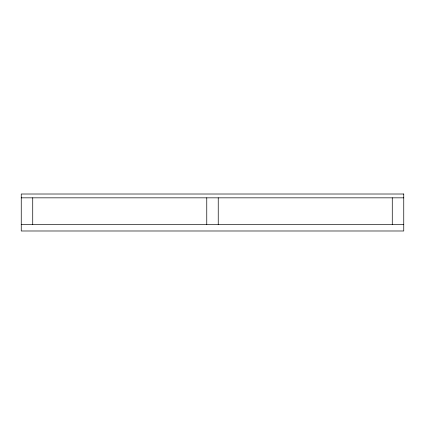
<?xml version="1.0" encoding="UTF-8"?>
<svg xmlns="http://www.w3.org/2000/svg" width="425" height="425" viewBox="0 0 425 425"><rect width="100%" height="100%" fill="white"/><g stroke="black" fill="none" stroke-linecap="round" stroke-linejoin="round"><path stroke-width="0.64" d="M21.25 197.837L403.75 197.837M21.25 224.613L403.75 224.613M392.275 197.837L392.275 224.613M218.238 197.837L218.238 224.613M206.762 197.837L206.762 224.613M32.725 197.837L32.725 224.613M403.75 194.012L21.25 194.012L21.25 230.988L403.75 230.988L403.75 194.012"/></g></svg>
